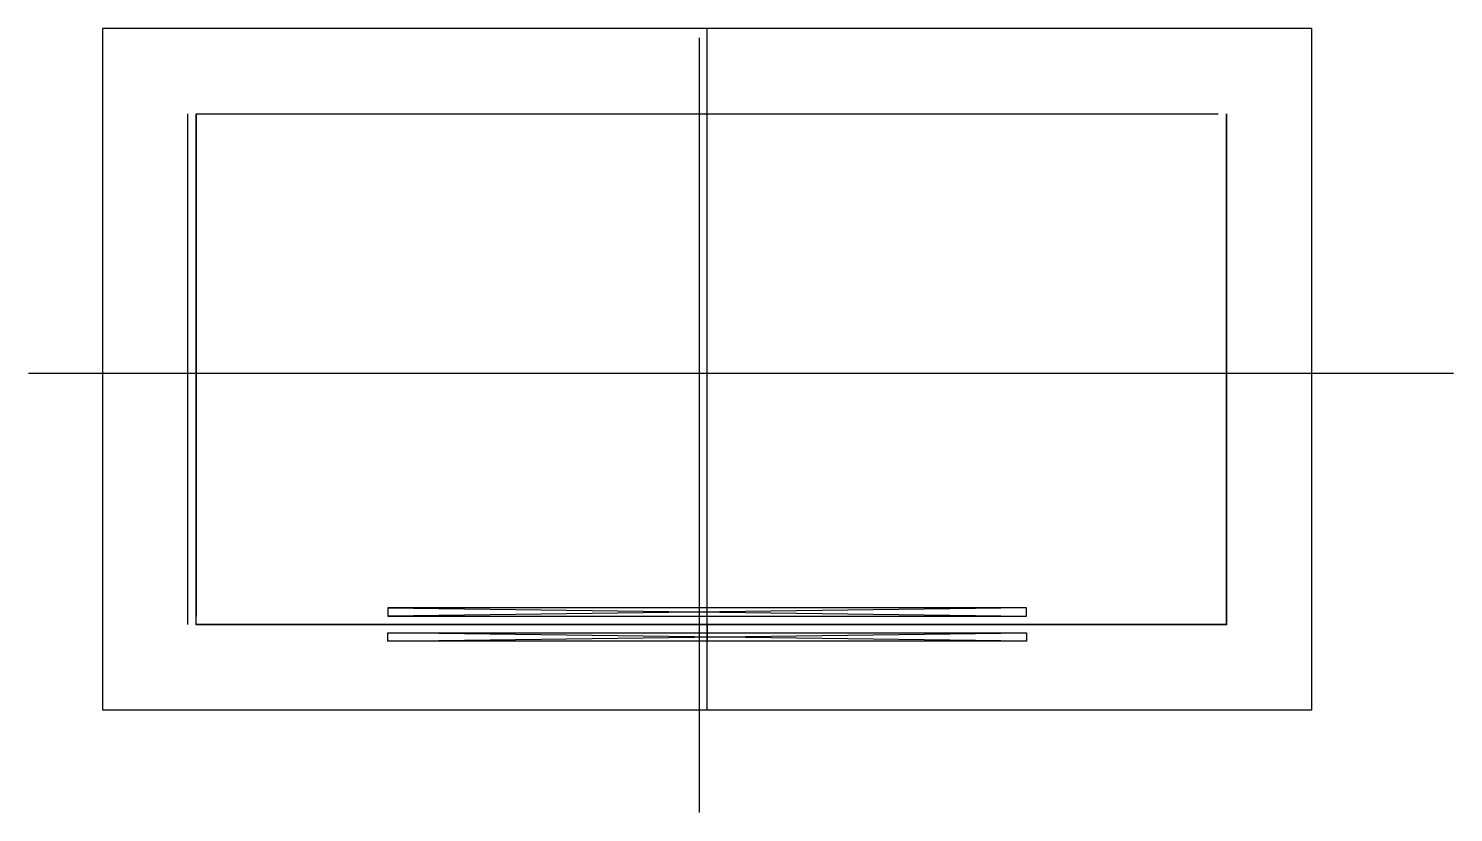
# Model space of a CAD drawing. Header units: millimetres. Extents: x -50 to 375, y -56 to 178.
import ezdxf

# ---------------------------------------------------------------- set-up
doc = ezdxf.new("R2010")
doc.units = ezdxf.units.MM
doc.header["$MEASUREMENT"] = 0
for name, color, linetype in [('3D Box Version v7_Sketch1', 7, 'Continuous'), ('3D Box Version v7_Sketch12', 7, 'Continuous'), ('3D Box Version v7_Sketch13', 7, 'Continuous'), ('3D Box Version v7_Sketch14', 7, 'Continuous'), ('3D Box Version v7_Sketch15', 7, 'Continuous'), ('3D Box Version v7_Sketch6', 7, 'Continuous'), ('3D Box Version v7_Sketch7', 7, 'Continuous')]:
    doc.layers.add(name, color=color, linetype=linetype)

msp = doc.modelspace()

# ---------------------------------------------------------------- linework, layer by layer
at = {"layer": '3D Box Version v7_Sketch1'}
for p, q in [((0, 0), (304.8, 0)), ((304.8, 0, 203.2), (0, 0, 203.2)), ((0, 0, 203.2), (0, 0)), ((189.9, 0, 101.8), (114.9, 0, 101.8)), ((114.9, 0, 114.3), (189.9, 0, 114.3)), ((114.9, 0, 126.8), (189.9, 0, 126.8)), ((152.4, 0, 203.2), (152.4, 0, 114.3)), ((152.4, 0, 203.2), (152.4, 0, 171.45)), ((304.8, 0), (304.8, 0, 203.2))]:
    msp.add_line(p, q, dxfattribs=at)
at = {"layer": '3D Box Version v7_Sketch1', "extrusion": (0, 1, 0)}
for centre, start, end in [((-114.9, 114.3), 270, 90), ((-189.9, 114.3), 90, 270)]:
    msp.add_arc(centre, 12.5, start, end, dxfattribs=at)
at = {"layer": '3D Box Version v7_Sketch1'}
for p in [(0, 0), (152.4, 0, 114.3)]:
    msp.add_point(p, dxfattribs=at)
at = {"layer": '3D Box Version v7_Sketch12'}
for p, q in [((307.3, 0), (275.55, 0)), ((275.55, 0, 203.2), (307.3, 0, 203.2)), ((275.55, 0), (275.55, 0, 203.2)), ((304.8, 0), (307.3, 0)), ((307.3, 0, 203.2), (307.3, 0))]:
    msp.add_line(p, q, dxfattribs=at)
msp.add_point((0, 0), dxfattribs=at)
at = {"layer": '3D Box Version v7_Sketch13'}
for p, q in [((332.7, 177.8, 205.7), (-27.9, 177.8, 205.7)), ((-27.9, 177.8, 205.7), (-27.9, -25.4, 205.7)), ((152.4, -25.4, 205.7), (152.4, 177.8, 205.7)), ((332.7, -25.4, 205.7), (332.7, 177.8, 205.7)), ((247.65, 5.05, 205.7), (57.15, 5.05, 205.7)), ((247.65, 5.05, 205.7), (57.15, 2.55, 205.7)), ((57.15, 5.05, 205.7), (247.65, 2.55, 205.7)), ((57.15, 5.05, 205.7), (57.15, 2.55, 205.7)), ((152.4, 2.55, 205.7), (152.4, 5.05, 205.7)), ((247.65, 2.55, 205.7), (247.65, 5.05, 205.7)), ((57.15, 2.55, 205.7), (247.65, 2.55, 205.7)), ((152.4, 0.05, 205.7), (152.4, 2.55, 205.7)), ((152.4, 0.05, 205.7), (152.4, -2.45, 205.7)), ((57.15, -2.45, 205.7), (247.65, -2.45, 205.7)), ((247.65, -4.95, 205.7), (57.15, -2.45, 205.7)), ((57.15, -4.95, 205.7), (247.65, -2.45, 205.7)), ((57.15, -4.95, 205.7), (57.15, -2.45, 205.7)), ((152.4, -2.45, 205.7), (152.4, -4.95, 205.7)), ((247.65, -2.45, 205.7), (247.65, -4.95, 205.7)), ((247.65, -4.95, 205.7), (57.15, -4.95, 205.7)), ((-27.9, -25.4, 205.7), (332.7, -25.4, 205.7))]:
    msp.add_line(p, q, dxfattribs=at)
for p in [(0, 0, 205.7), (152.4, 3.8, 205.7), (152.4, -3.7, 205.7)]:
    msp.add_point(p, dxfattribs=at)
at = {"layer": '3D Box Version v7_Sketch14'}
for p, q in [((0, 149.9), (0, 149.9, 203.2)), ((0, 2.5), (0, 149.9)), ((0, 149.9, 203.2), (0, 2.5, 203.2)), ((0, 2.5, 203.2), (0, 2.5)), ((0, 0), (0, 2.5))]:
    msp.add_line(p, q, dxfattribs=at)
msp.add_point((0, 0), dxfattribs=at)
at = {"layer": '3D Box Version v7_Sketch15'}
for p, q in [((0, 152.4, 203.2), (0, 2.5, 203.2)), ((0, 2.5), (0, 152.4)), ((0, 152.4), (0, 152.4, 203.2)), ((0, 2.5, 203.2), (0, 2.5)), ((0, 0), (0, 2.5))]:
    msp.add_line(p, q, dxfattribs=at)
msp.add_point((0, 0), dxfattribs=at)
at = {"layer": '3D Box Version v7_Sketch6'}
for p, q in [((-27.9, 177.8), (-27.9, -25.4)), ((332.7, 177.8), (-27.9, 177.8)), ((150, 175), (150, -56.02)), ((332.7, -25.4), (332.7, 177.8)), ((-2.5, 0), (-2.5, 152.4)), ((0, 0), (0, 152.4)), ((0, 152.4), (304.8, 152.4)), ((307.3, 0), (307.3, 152.4)), ((-50, 75), (375, 75)), ((0, 0), (304.8, 0)), ((-27.9, -25.4), (332.7, -25.4))]:
    msp.add_line(p, q, dxfattribs=at)
msp.add_point((0, 0), dxfattribs=at)
at = {"layer": '3D Box Version v7_Sketch7'}
for p, q in [((307.3, 152.4), (307.3, 152.4, 203.2)), ((307.3, 152.4, 203.2), (307.3, 0, 203.2)), ((307.3, 0), (307.3, 152.4)), ((307.3, 31.75), (307.3, 31.75, 203.2)), ((307.3, 31.75, 203.2), (307.3, 0, 203.2)), ((307.3, 0), (307.3, 31.75)), ((307.3, 0, 203.2), (307.3, 0)), ((307.3, 0, 203.2), (307.3, 0))]:
    msp.add_line(p, q, dxfattribs=at)
msp.add_point((307.3, 0), dxfattribs=at)

doc.saveas('drawing.dxf')
